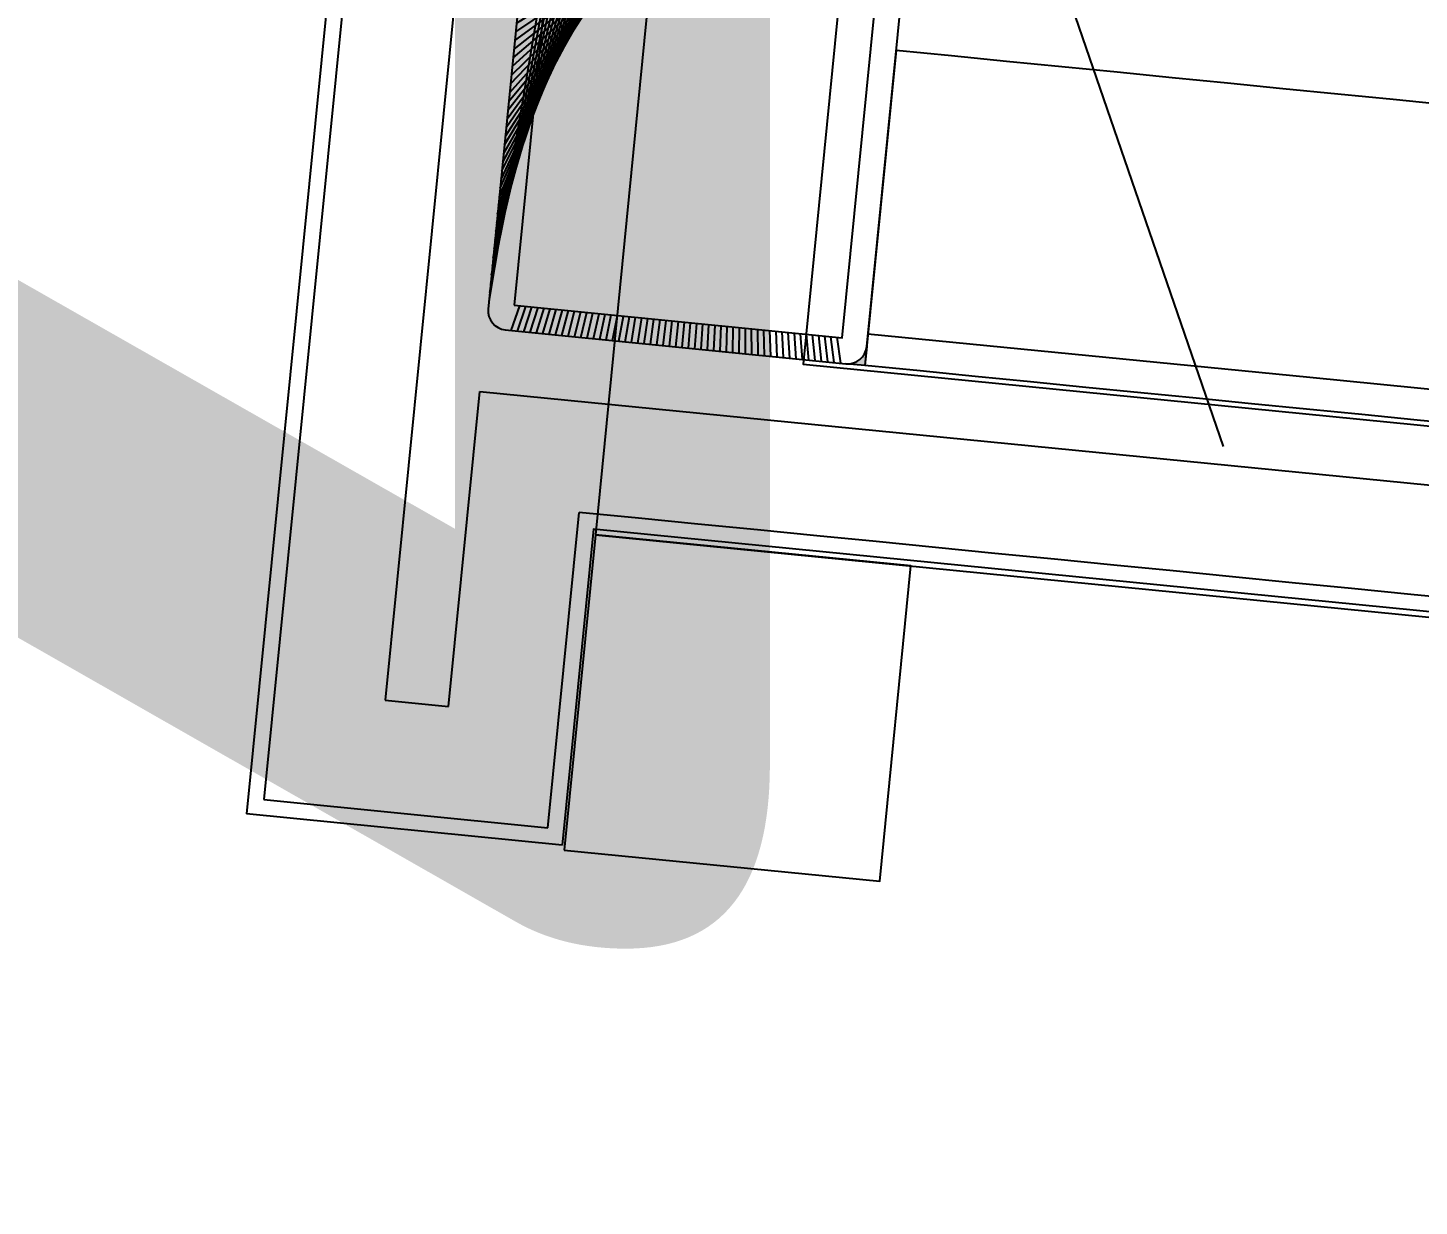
# Model space of a CAD drawing. Header units: inches. Extents: x 0 to 1813292486, y 0 to 3473589894.
# Drawn here: x 600531091.5 to 600531310.9, y 3473204546.7 to 3473204732.6 of the extents above; entities that cross this region are included whole.
import ezdxf

# ---------------------------------------------------------------- set-up
doc = ezdxf.new("R2010")
doc.units = ezdxf.units.IN
doc.header["$LTSCALE"] = 1000
doc.header["$MEASUREMENT"] = 0
for name, pattern in [('AX-MALL-WALL-P02-QT$0$DASH', [0.35, 0.25, -0.1]), ('AX-MALL-WALL-P02-QT$0$DASHED', [0.75, 0.5, -0.25]), ('AX-MALL-WALL-P02-QT$0$HIDDENX2', [0.75, 0.5, -0.25])]:
    doc.linetypes.add(name, pattern=pattern)
for name, color, linetype in [('A-Anno-Note', 241, 'Continuous'), ('AX-MALL-DIM-P02$0$A-Anno-Dims', 3, 'Continuous'), ('AX-MALL-P02-200$0$A-Anno-Note', 241, 'Continuous'), ('AX-MALL-WALL-P02$0$A-Anno-Note', 241, 'Continuous'), ('AX-MALL-WALL-P02-QT$0$A-Anno-Note', 241, 'Continuous'), ('AX-MALL-WALL-P02-QT$0$A-Detl-Fine', 152, 'Continuous'), ('AX-MALL-WALL-P02-QT$0$A-Detl-Patt', 8, 'Continuous'), ('AX-MALL-WALL-P02-QT$0$A-Detl-Thin', 131, 'Continuous'), ('AX-MALL-WALL-P02-QT$0$AP', 3, 'Continuous'), ('AX-MALL-WALL-P02-QT$0$DASH', 8, 'AX-MALL-WALL-P02-QT$0$DASHED'), ('AX-MALL-WALL-P02-QT$0$STSF', 2, 'Continuous')]:
    doc.layers.add(name, color=color, linetype=linetype)
doc.styles.add('AX-MALL-DIM-P02$0$_TCH_DIM_T3', font='gbenor.shx')
doc.dimstyles.new('AX-MALL-DIM-P02$0$_TCH_ARCH&&180', dxfattribs={"dimtxt": 535.5, "dimasz": 270, "dimexe": 450, "dimexo": 450, "dimgap": 137.25, "dimtad": 1, "dimdec": 0, "dimzin": 0, "dimdsep": 46, "dimtxsty": 'AX-MALL-DIM-P02$0$_TCH_DIM_T3', "dimblk": 'AX-MALL-DIM-P02$0$_ArchTick', "dimcen": 0.09, "dimclrt": 7, "dimazin": 2, "dimtfac": 1, "dimtdec": 0, "dimtix": 1, "dimtmove": 2, "dimatfit": 3, "dimfxl": 500, "dimtolj": 1, "dimtzin": 0, "dimarcsym": 0})

# ---------------------------------------------------------------- blocks, each defined once
blk = doc.blocks.new('AX-MALL-WALL-P02-QT$0$tj')
at = {"layer": 'AX-MALL-WALL-P02-QT$0$A-Detl-Patt'}
h = blk.add_hatch(dxfattribs=at)
h.set_pattern_fill('STEEL', color=256, scale=100.0000000000001, angle=50.43183869082386)
h.set_pattern_definition([(75.00000000004839, (-14278.19445574284, 156289.8254051208), (-153.3407249234246, 41.08752340989569), []), (75.00000000004839, (-14317.88195610046, 156358.5661673546), (-153.3407249234246, 41.08752340989569), [])])
edge = h.paths.add_edge_path()
edge.add_line((88101.273016572, 47666.64152574539), (87883.93542659283, 47459.84604215622))
edge.add_line((87883.93542659283, 47459.84604215622), (91571.54751467705, 43584.64122533798))
edge.add_arc((262949.389629302, 558937.705083496), 543101.4133620498, 251.6057364187558, 260.0288666978238)
edge.add_arc((172180.8466627672, -2862.146247219684), 27099.9982179492, 64.7128659603706, 96.9316049602786, ccw=False)
edge.add_arc((262948.9730309481, 558936.3205539446), 543099.9677998082, 261.6155114784545, 271.7251478115656)
edge.add_line((279298.9759148359, 16082.51663446426), (279298.9759315252, 16382.65274763107))
edge.add_arc((262948.9742454757, 558936.3204835369), 542799.9676941936, 261.62020364125146, 271.7261014454634, ccw=False)
edge.add_arc((172180.8456921196, -2862.14609140989), 27400.00151046549, 64.80631838577902, 96.83815911678944)
edge.add_arc((262949.394896181, 558937.7037490648), 542801.4137571028, 251.6136389015772, 260.02417327084333, ccw=False)
edge.add_line((91737.26096642017, 43845.69257831573), (88101.273016572, 47666.64152574539))
blk = doc.blocks.new('AX-MALL-WALL-P02-QT$0$jjzx2')
at = {"layer": 'AX-MALL-WALL-P02-QT$0$A-Detl-Fine'}
for points in [[(209346.7897825241, -133070.0523838997), (209322.2676993608, -133318.8486256599), (210523.8928282261, -133437.600921154), (210548.4796565771, -133188.8128848076)], [(209376.6451157331, -133072.9950113297), (209355.0648933649, -133291.9437103271), (210496.9886827469, -133404.7959365845), (210518.6250921488, -133185.8624649048)]]:
    blk.add_lwpolyline(points, dxfattribs=at)
blk.add_lwpolyline([(209317.3503322601, -133368.6062312126), (209367.1079397202, -133373.5235981941), (209372.0253061056, -133323.7659902573), (209322.2676994801, -133318.8486247063)], close=True, dxfattribs=at)
blk = doc.blocks.new('AX-MALL-WALL-P02-QT$0$A$C0A3C523D')
at = {"ltscale": 10}
h = blk.add_hatch(color=1, dxfattribs=at)
h.dxf.hatch_style = 1
edge = h.paths.add_edge_path()
edge.add_line((0.0004308894276618958, -2.999999966472387), (0, 0))
edge.add_line((0, 0), (2.999999966472387, 0.0004308857023715973))
edge.add_arc((3.000430852174224, -2.999569077044725), 2.999999993690845, 90.00822931076819, 180.0082293819262)
at = {"color": 1, "ltscale": 10}
blk.add_lwpolyline([(0.0004308894276618958, -2.999999966472387), (0, 0), (2.999999966472387, 0.0004308857023715973, 0.4142135627368514), (0.0004308894276618958, -2.999999966472387, -1.000143640125766)], format="xyb", dxfattribs=at)
blk = doc.blocks.new('AX-MALL-WALL-P02-QT$0$A$C65FC2876')
at = {"color": 6, "ltscale": 10, "xscale": -1, "rotation": 180.0164587668468}
blk.add_blockref('AX-MALL-WALL-P02-QT$0$A$C0A3C523D', (0, 0), dxfattribs=at)
blk = doc.blocks.new('AX-MALL-WALL-P02-QT$0$1300C')
h = blk.add_hatch()
h.set_pattern_fill('ANSI32', color=6, scale=0.9999999999999997, angle=71.92872058622804)
h.set_pattern_definition([(298.6689623713483, (-16030846.28147149, -4404098.507315714), (4.178646914602889, 2.284801132063755), []), (298.6689623713483, (-16030846.91275368, -4404100.661799335), (4.178646914602889, 2.284801132063755), [])])
edge = h.paths.add_edge_path()
edge.add_line((-27.32499996758997, -210.7855820991099), (24.49626805447042, -225.9696586448699))
edge.add_arc((25.33982786536217, -223.0906993076205), 2.999999999999997, 253.6689623713482, 343.6689623713482)
edge.add_line((28.2187872081995, -223.9342591129243), (49.02659580856562, -152.919928861782))
edge.add_arc((46.14763646572828, -152.0763690546155), 2.999999999999997, 343.6689623713474, 433.6689623713473)
edge.add_line((46.99119627475739, -149.1974097155035), (-4.830071747303009, -134.0133331697434))
edge.add_arc((-5.673631560057402, -136.8922925107181), 2.999999999999997, 73.66896237134823, 163.6689623713482)
edge.add_line((-8.55259088985622, -136.048732701689), (-29.36039949022233, -207.0630629528314))
edge.add_arc((-26.48144015483558, -207.9066227544099), 2.999999999999997, 163.6689623713474, 253.6689623713475)
h.paths.add_polyline_path([(24.66136135533452, -221.8498595878482), (-25.24060044065118, -207.2281562611461), (-4.995165036991239, -138.1331322100013), (44.90679674968123, -152.7548355609179)])
at = {"layer": 'AX-MALL-WALL-P02-QT$0$AP'}
for p, q in [((0, 0), (-81.54232816956937, -278.2714458499104)), ((2.398949032649398, -0.7033988162875175), (-78.43980108574033, -276.5749688167125)), ((19.19151988439262, -5.6271693110466), (-56.72205874510109, -264.6996450666338)), ((-47.1271838825196, -267.5092821344733), (-33.0838707126677, -219.5850549619645)), ((-33.0838707126677, -219.5850549619645), (1157.302145468071, -567.5604730285704)), ((-35.25355239585042, -289.2210623696446), (-21.19341400824487, -241.2394174393266)), ((-56.72205874510109, -264.6996450666338), (-47.1271838825196, -267.5092821344733)), ((-33.55731932446361, -292.3227452579886), (-81.54232816956937, -278.2714458499104)), ((-78.43980108574033, -276.5749688167125), (-35.25355239585042, -289.2210623696446))]:
    blk.add_line(p, q, dxfattribs=at)
blk.add_lwpolyline([(1118.464279595762, -629.2074221316725), (1132.498736849055, -581.1485091242939), (-19.47386286780238, -244.2615250442177), (-33.55731932446361, -292.3227452579886)], dxfattribs=at)
blk.add_arc((-2315977.889819736, -7923840.433690093), 8255124.442743698, 73.69873543098333, 73.70710042087663, dxfattribs=at)
at = {"layer": 'AX-MALL-WALL-P02-QT$0$DASH', "color": 8, "linetype": 'AX-MALL-WALL-P02-QT$0$HIDDENX2', "ltscale": 20}
blk.add_lwpolyline([(1104.008876688778, -536.3292375262827, 2.515421783863442e-05), (28.78165457211435, -222.0132663641125, 8.805785796117746e-05)], format="xyb", dxfattribs=at)
at = {"layer": 'AX-MALL-WALL-P02-QT$0$STSF'}
blk.add_line((41.43505172803998, -178.8288762010634), (27.37572155706584, -226.8115319591016), dxfattribs=at)
blk.add_lwpolyline([(-27.32499996758997, -210.7855820991099), (24.49626806005836, -225.9696586467326, 0.414213562373095), (28.2187872081995, -223.9342591129243), (49.02659581229091, -152.9199288580567, 0.414213562373095), (46.99119627475739, -149.1974097155035), (-4.830071745440364, -134.0133331809193, 0.414213562373095), (-8.55259088985622, -136.048732701689), (-29.36039947904646, -207.0630629528314, 0.414213562373095)], format="xyb", close=True, dxfattribs=at)
blk.add_lwpolyline([(-25.24060044065118, -207.2281562611461), (24.66136135719717, -221.8498595859855), (44.90679675154388, -152.7548355590552), (-4.995165044441819, -138.1331322100013)], close=True, dxfattribs=at)
for points in [[(41.43505173176527, -178.8288762066513, -2.515410358646587e-05), (1116.670332636684, -493.1472094729543)], [(1102.602048244327, -541.1272406466305, 2.515423053481601e-05), (27.37572155147791, -226.8115319479257, 8.805808583073339e-05)]]:
    blk.add_lwpolyline(points, format="xyb", dxfattribs=at)
at = {"color": 6, "ltscale": 10, "xscale": -1, "rotation": 343.6785518761818}
blk.add_blockref('AX-MALL-WALL-P02-QT$0$A$C65FC2876', (27.37572155147791, -226.8115319479257), dxfattribs=at)
blk = doc.blocks.new('AX-MALL-WALL-P02-QT$0$mqst2')
at = {"color": 6, "rotation": 10.65644810334406}
blk.add_blockref('AX-MALL-WALL-P02-QT$0$1300C', (317564.6457092762, -42376.89024496078), dxfattribs=at)
blk = doc.blocks.new('AX-MALL-WALL-P02-QT')
at = {"layer": 'AX-MALL-WALL-P02-QT$0$A-Detl-Patt', "linetype": 'AX-MALL-WALL-P02-QT$0$DASH'}
blk.add_line((600334679.0634359, 3473068616.192784), (600335267.3240895, 3473092328.651565), dxfattribs=at)
at = {"layer": 'AX-MALL-WALL-P02-QT$0$A-Anno-Note'}
for name, p, rotation in [('AX-MALL-WALL-P02-QT$0$mqst2', (600052179.2710491, 3473232742.396311), 339.5681613092181), ('AX-MALL-WALL-P02-QT$0$jjzx2', (600185298.4270658, 3473279938.045597), 339.5681613092246)]:
    blk.add_blockref(name, p, dxfattribs=dict(at, rotation=rotation))
at = {"layer": 'AX-MALL-WALL-P02-QT$0$A-Detl-Thin', "rotation": 339.5681613091762}
blk.add_blockref('AX-MALL-WALL-P02-QT$0$tj', (600144118.6961328, 3473128496.287411), dxfattribs=at)
blk = doc.blocks.new('AX-MALL-WALL-P02')
at = {"layer": 'AX-MALL-WALL-P02$0$A-Anno-Note'}
blk.add_blockref('AX-MALL-WALL-P02-QT', (0, 0), dxfattribs=at)
blk = doc.blocks.new('AX-MALL-DIM-P02$0$_ArchTick')
at = {"color": 0, "linetype": 'ByBlock', "const_width": 0.4}
blk.add_lwpolyline([(-0.5, -0.5), (0.5, 0.5)], dxfattribs=at)
blk = doc.blocks.new('*D1049')
at = {"layer": 'AX-MALL-DIM-P02$0$A-Anno-Dims', "color": 0, "lineweight": -2, "transparency": 16777216}
for p, q in [((600336107.8849654, 3473083318.421741), (600335242.752601, 3473083640.708933)), ((600334844.0551888, 3473081281.409216), (600335664.4422671, 3473083483.617159)), ((600335287.4978871, 3473081116.213799), (600334422.3655227, 3473081438.50099))]:
    blk.add_line(p, q, dxfattribs=at)
at = {"layer": 'AX-MALL-DIM-P02$0$A-Anno-Dims', "color": 0, "lineweight": -2, "transparency": 16777216, "xscale": 270, "yscale": 270, "zscale": 270}
for p, rotation in [((600335664.4422671, 3473083483.617159), 69.56816130903921), ((600334844.0551888, 3473081281.409216), 249.5681613090392)]:
    blk.add_blockref('AX-MALL-DIM-P02$0$_ArchTick', p, dxfattribs=dict(at, rotation=rotation))
at = {"layer": 'AX-MALL-DIM-P02$0$A-Anno-Dims', "color": 7, "transparency": 16777216, "insert": (600334874.7280284, 3473082523.895784), "char_height": 535.5, "attachment_point": 5, "rotation": 69.56816130903921, "style": 'AX-MALL-DIM-P02$0$_TCH_DIM_T3'}
blk.add_mtext('\\A1;2350', dxfattribs=at)
blk = doc.blocks.new('AX-MALL-DIM-P02')
at = {"layer": 'AX-MALL-DIM-P02$0$A-Anno-Dims'}
dim = blk.add_aligned_dim(p1=(600335709.1875535, 3473080959.122025), p2=(600336529.5746316, 3473083161.329968), distance=923.2134322856107, dimstyle='AX-MALL-DIM-P02$0$_TCH_ARCH&&180', dxfattribs=at)
dim.commit()
dim.dimension.update_dxf_attribs({"geometry": '*D1049', "text_midpoint": (600334874.7280284, 3473082523.895784)})
blk = doc.blocks.new('AX-MALL-P02-200')
at = {"layer": 'AX-MALL-P02-200$0$A-Anno-Note'}
blk.add_blockref('AX-MALL-WALL-P02', (0, 0), dxfattribs=at)
blk.add_blockref('AX-MALL-DIM-P02', (0, 0), dxfattribs=at)

msp = doc.modelspace()

# ---------------------------------------------------------------- block references
at = {"layer": 'A-Anno-Note', "rotation": 20.43183869077545}
msp.add_blockref('AX-MALL-P02-200', (1250392458.527329, 9048125.682563305), dxfattribs=at)

doc.saveas('drawing.dxf')
